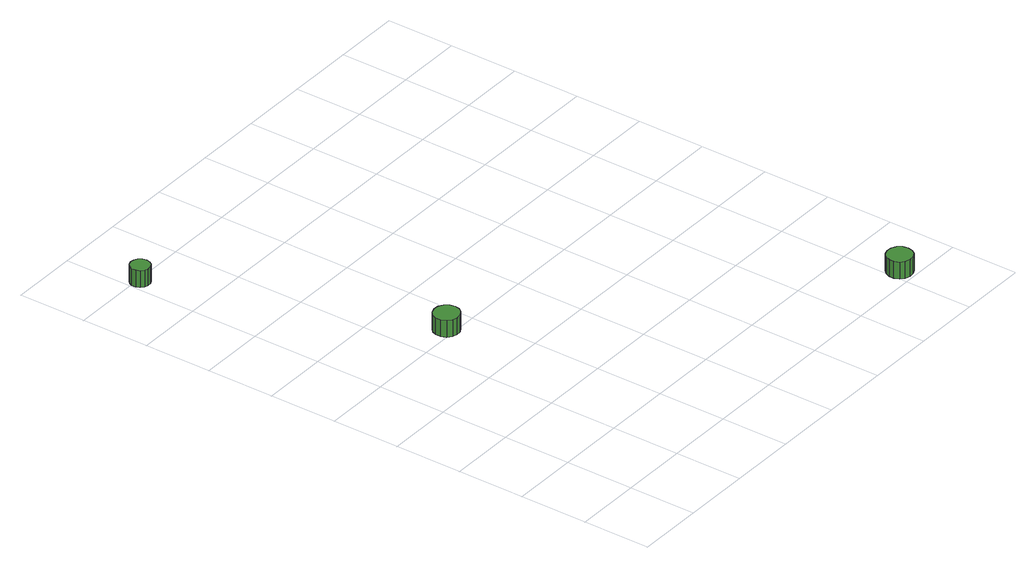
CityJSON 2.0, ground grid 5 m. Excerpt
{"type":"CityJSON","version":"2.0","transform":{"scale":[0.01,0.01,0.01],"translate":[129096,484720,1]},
"CityObjects":{
"tree1":{"type":"SolitaryVegetationObject","attributes":{"function":"something"},"geometry":[{"type":"MultiSurface","lod":"1","boundaries":[[[0,1,2,3,4,5,6,7,8,9,10,11,12,13,14]],[[15,16,17,18,19,20,21,22,23,24,25,26,27,28,29]],[[0,29,28,1]],[[1,28,27,2]],[[2,27,26,3]],[[3,26,25,4]],[[4,25,24,5]],[[5,24,23,6]],[[6,23,22,7]],[[7,22,21,8]],[[8,21,20,9]],[[9,20,19,10]],[[10,19,18,11]],[[11,18,17,12]],[[12,17,16,13]],[[13,16,15,14]],[[14,15,29,0]]]}]},
"tree2":{"type":"SolitaryVegetationObject","attributes":{"function":"something"},"geometry":[{"type":"MultiSurface","lod":"1","boundaries":[[[30,31,32,33,34,35,36,37,38,39,40,41,42,43,44]],[[45,46,47,48,49,50,51,52,53,54,55,56,57,58,59]],[[30,59,58,31]],[[31,58,57,32]],[[32,57,56,33]],[[33,56,55,34]],[[34,55,54,35]],[[35,54,53,36]],[[36,53,52,37]],[[37,52,51,38]],[[38,51,50,39]],[[39,50,49,40]],[[40,49,48,41]],[[41,48,47,42]],[[42,47,46,43]],[[43,46,45,44]],[[44,45,59,30]]]}]},
"tree3":{"type":"SolitaryVegetationObject","attributes":{"function":"something"},"geometry":[{"type":"MultiSurface","lod":"1","boundaries":[[[60,61,62,63,64,65,66,67,68,69,70,71,72,73,74]],[[75,76,77,78,79,80,81,82,83,84,85,86,87,88,89]],[[60,89,88,61]],[[61,88,87,62]],[[62,87,86,63]],[[63,86,85,64]],[[64,85,84,65]],[[65,84,83,66]],[[66,83,82,67]],[[67,82,81,68]],[[68,81,80,69]],[[69,80,79,70]],[[70,79,78,71]],[[71,78,77,72]],[[72,77,76,73]],[[73,76,75,74]],[[74,75,89,60]]]}]}
},
"vertices":[
[156,3977,138],[150,4006,138],[133,4030,138],[108,4044,138],[79,4047,138],[51,4038,138],[29,4019,138],[17,3992,138],[17,3963,138],[29,3936,138],[51,3916,138],[79,3907,138],[108,3910,138],[133,3925,138],[150,3949,138],[150,3949,9],[133,3925,9],[108,3910,9],[79,3907,9],[51,3916,9],[29,3936,9],[17,3963,9],[17,3992,9],[29,4019,9],[51,4038,9],[79,4047,9],[108,4044,9],[133,4030,9],[150,4006,9],[156,3977,9],
[884,2049,145],[876,2086,145],[853,2117,145],[820,2137,145],[782,2141,145],[745,2129,145],[716,2103,145],[701,2068,145],[701,2029,145],[716,1994,145],[745,1968,145],[782,1957,145],[820,1961,145],[853,1980,145],[876,2011,145],[876,2011,16],[853,1980,16],[820,1961,16],[782,1957,16],[745,1968,16],[716,1994,16],[701,2029,16],[701,2068,16],[716,2103,16],[745,2129,16],[782,2141,16],[820,2137,16],[853,2117,16],[876,2086,16],[884,2049,16],
[3170,112,137],[3162,149,137],[3139,181,137],[3106,200,137],[3068,204,137],[3031,192,137],[3002,166,137],[2987,131,137],[2987,92,137],[3002,57,137],[3031,32,137],[3068,20,137],[3106,24,137],[3139,43,137],[3162,74,137],[3162,74,8],[3139,43,8],[3106,24,8],[3068,20,8],[3031,32,8],[3002,57,8],[2987,92,8],[2987,131,8],[3002,166,8],[3031,192,8],[3068,204,8],[3106,200,8],[3139,181,8],[3162,149,8],[3170,112,8]
]}
